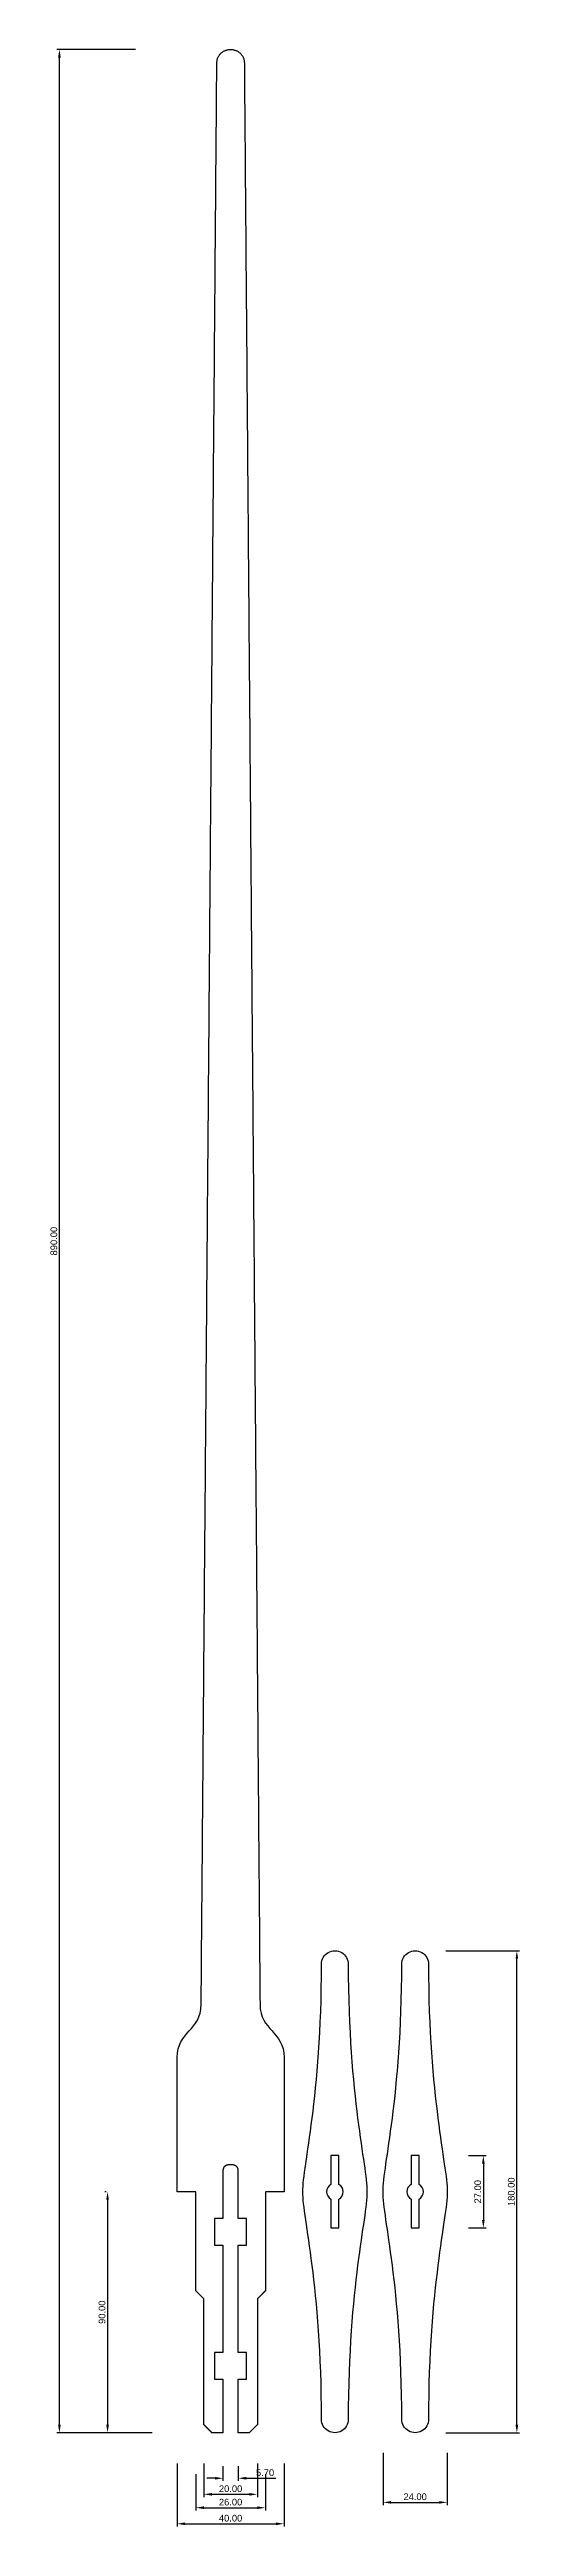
# Model space of a CAD drawing. Header units: millimetres. Extents: x -68 to 108, y -25 to 900.
import ezdxf

# ---------------------------------------------------------------- set-up
doc = ezdxf.new("R2010")
doc.units = ezdxf.units.MM
doc.layers.add('切割导出', color=150, linetype='Continuous', true_color=0x0079ff)
doc.styles.add('Arial Regular', font='arial.ttf')
doc.dimstyles.new('毫米(小)', dxfattribs={"dimtxt": 2.5, "dimasz": 3, "dimexe": 1, "dimexo": 0.5, "dimgap": 0.8, "dimtad": 1, "dimtoh": 1, "dimzin": 1, "dimdsep": 46, "dimtxsty": 'Arial Regular', "dimcen": 2.5, "dimadec": 1, "dimazin": 1, "dimtfac": 1, "dimtdec": 4, "dimtix": 1, "dimtofl": 0, "dimtmove": 1, "dimatfit": 3, "dimfxl": 1, "dimtolj": 1, "dimtzin": 1, "dimarcsym": 0})

# ---------------------------------------------------------------- blocks, each defined once
blk = doc.blocks.new('*D1')
at = {"layer": 'Defpoints', "color": 0}
for p in [(80.03, 190), (107.03, 190), (80.03, 10)]:
    blk.add_point(p, dxfattribs=at)
at = {"layer": '切割导出', "color": 0, "lineweight": -2}
for p, q in [((80.53, 190), (108.03, 190)), ((107.03, 13), (107.03, 187)), ((80.53, 10), (108.03, 10))]:
    blk.add_line(p, q, dxfattribs=at)
at = {"layer": '切割导出', "color": 0}
for points in [[(107.53, 187), (106.53, 187), (107.03, 190)], [(106.53, 13), (107.53, 13), (107.03, 10)]]:
    blk.add_solid(points, dxfattribs=at)
at = {"layer": '切割导出', "color": 0, "insert": (104.95, 100), "char_height": 2.5, "attachment_point": 5, "rotation": 90, "style": 'Arial Regular'}
blk.add_mtext('\\A1;180.00', dxfattribs=at)
blk = doc.blocks.new('*D2')
at = {"layer": 'Defpoints', "color": 0}
for p in [(57, 3), (81, 3), (81, -16)]:
    blk.add_point(p, dxfattribs=at)
at = {"layer": '切割导出', "color": 0, "lineweight": -2}
for p, q in [((57, 2.5), (57, -17)), ((81, 2.5), (81, -17)), ((60, -16), (78, -16))]:
    blk.add_line(p, q, dxfattribs=at)
at = {"layer": '切割导出', "color": 0}
for points in [[(60, -15.5), (60, -16.5), (57, -16)], [(78, -16.5), (78, -15.5), (81, -16)]]:
    blk.add_solid(points, dxfattribs=at)
at = {"layer": '切割导出', "color": 0, "insert": (69, -13.92375), "char_height": 2.5, "attachment_point": 5, "style": 'Arial Regular'}
blk.add_mtext('\\A1;24.00', dxfattribs=at)
blk = doc.blocks.new('*D3')
at = {"layer": 'Defpoints', "color": 0}
for p in [(88.5, 113.5), (88.5, 86.5), (94.5, 86.5)]:
    blk.add_point(p, dxfattribs=at)
at = {"layer": '切割导出', "color": 0, "lineweight": -2}
for p, q in [((89, 113.5), (95.5, 113.5)), ((94.5, 110.5), (94.5, 89.5)), ((89, 86.5), (95.5, 86.5))]:
    blk.add_line(p, q, dxfattribs=at)
at = {"layer": '切割导出', "color": 0}
for points in [[(95, 110.5), (94, 110.5), (94.5, 113.5)], [(94, 89.5), (95, 89.5), (94.5, 86.5)]]:
    blk.add_solid(points, dxfattribs=at)
at = {"layer": '切割导出', "color": 0, "insert": (92.42375, 100), "char_height": 2.5, "attachment_point": 5, "rotation": 90, "style": 'Arial Regular'}
blk.add_mtext('\\A1;27.00', dxfattribs=at)
blk = doc.blocks.new('*D4')
at = {"layer": 'Defpoints', "color": 0}
for p in [(-46, 100), (-46, 10), (-28.85, 10)]:
    blk.add_point(p, dxfattribs=at)
at = {"layer": '切割导出', "color": 0, "lineweight": -2}
for p, q in [((-46.5, 100), (-47, 100)), ((-46, 97), (-46, 13)), ((-29.35, 10), (-47, 10))]:
    blk.add_line(p, q, dxfattribs=at)
at = {"layer": '切割导出', "color": 0}
for points in [[(-45.5, 97), (-46.5, 97), (-46, 100)], [(-46.5, 13), (-45.5, 13), (-46, 10)]]:
    blk.add_solid(points, dxfattribs=at)
at = {"layer": '切割导出', "color": 0, "insert": (-48.07625, 55), "char_height": 2.5, "attachment_point": 5, "rotation": 90, "style": 'Arial Regular'}
blk.add_mtext('\\A1;90.00', dxfattribs=at)
blk = doc.blocks.new('*D5')
at = {"layer": 'Defpoints', "color": 0}
for p in [(-2.85, -2), (2.85, -2), (2.85, -7)]:
    blk.add_point(p, dxfattribs=at)
at = {"layer": '切割导出', "color": 0, "lineweight": -2}
for p, q in [((-5.85, -7), (-8.85, -7)), ((-2.85, -2.5), (-2.85, -8)), ((2.85, -2.5), (2.85, -8)), ((5.85, -7), (16.9275, -7))]:
    blk.add_line(p, q, dxfattribs=at)
at = {"layer": '切割导出', "color": 0}
for points in [[(-5.85, -7.5), (-5.85, -6.5), (-2.85, -7)], [(5.85, -6.5), (5.85, -7.5), (2.85, -7)]]:
    blk.add_solid(points, dxfattribs=at)
at = {"layer": '切割导出', "color": 0, "insert": (12.88875, -4.92375), "char_height": 2.5, "attachment_point": 5, "style": 'Arial Regular'}
blk.add_mtext('\\A1;5.70', dxfattribs=at)
blk = doc.blocks.new('*D6')
at = {"layer": 'Defpoints', "color": 0}
for p in [(-10, -1), (10, -1), (10, -13)]:
    blk.add_point(p, dxfattribs=at)
at = {"layer": '切割导出', "color": 0, "lineweight": -2}
for p, q in [((-10, -1.5), (-10, -14)), ((10, -1.5), (10, -14)), ((-7, -13), (7, -13))]:
    blk.add_line(p, q, dxfattribs=at)
at = {"layer": '切割导出', "color": 0}
for points in [[(-7, -12.5), (-7, -13.5), (-10, -13)], [(7, -13.5), (7, -12.5), (10, -13)]]:
    blk.add_solid(points, dxfattribs=at)
at = {"layer": '切割导出', "color": 0, "insert": (0, -10.92375), "char_height": 2.5, "attachment_point": 5, "style": 'Arial Regular'}
blk.add_mtext('\\A1;20.00', dxfattribs=at)
blk = doc.blocks.new('*D7')
at = {"layer": 'Defpoints', "color": 0}
for p in [(-13, -5), (13, -5), (13, -18)]:
    blk.add_point(p, dxfattribs=at)
at = {"layer": '切割导出', "color": 0, "lineweight": -2}
for p, q in [((-13, -5.5), (-13, -19)), ((13, -5.5), (13, -19)), ((-10, -18), (10, -18))]:
    blk.add_line(p, q, dxfattribs=at)
at = {"layer": '切割导出', "color": 0}
for points in [[(-10, -17.5), (-10, -18.5), (-13, -18)], [(10, -18.5), (10, -17.5), (13, -18)]]:
    blk.add_solid(points, dxfattribs=at)
at = {"layer": '切割导出', "color": 0, "insert": (0, -15.92375), "char_height": 2.5, "attachment_point": 5, "style": 'Arial Regular'}
blk.add_mtext('\\A1;26.00', dxfattribs=at)
blk = doc.blocks.new('*D8')
at = {"layer": 'Defpoints', "color": 0}
for p in [(-20, -1), (20, -1), (20, -24)]:
    blk.add_point(p, dxfattribs=at)
at = {"layer": '切割导出', "color": 0, "lineweight": -2}
for p, q in [((-20, -1.5), (-20, -25)), ((20, -1.5), (20, -25)), ((-17, -24), (17, -24))]:
    blk.add_line(p, q, dxfattribs=at)
at = {"layer": '切割导出', "color": 0}
for points in [[(-17, -23.5), (-17, -24.5), (-20, -24)], [(17, -24.5), (17, -23.5), (20, -24)]]:
    blk.add_solid(points, dxfattribs=at)
at = {"layer": '切割导出', "color": 0, "insert": (0, -21.92375), "char_height": 2.5, "attachment_point": 5, "style": 'Arial Regular'}
blk.add_mtext('\\A1;40.00', dxfattribs=at)
blk = doc.blocks.new('*D9')
at = {"layer": 'Defpoints', "color": 0}
for p in [(-64, 900), (-35, 900), (-38, 10)]:
    blk.add_point(p, dxfattribs=at)
at = {"layer": '切割导出', "color": 0, "lineweight": -2}
for p, q in [((-35.5, 900), (-65, 900)), ((-64, 13), (-64, 897)), ((-38.5, 10), (-65, 10))]:
    blk.add_line(p, q, dxfattribs=at)
at = {"layer": '切割导出', "color": 0}
for points in [[(-63.5, 897), (-64.5, 897), (-64, 900)], [(-64.5, 13), (-63.5, 13), (-64, 10)]]:
    blk.add_solid(points, dxfattribs=at)
at = {"layer": '切割导出', "color": 0, "insert": (-66.07625, 455), "char_height": 2.5, "attachment_point": 5, "rotation": 90, "style": 'Arial Regular'}
blk.add_mtext('\\A1;890.00', dxfattribs=at)

msp = doc.modelspace()

# ---------------------------------------------------------------- linework, layer by layer
at = {"layer": '切割导出'}
for p, q in [((34, 184.945), (34, 185)), ((64, 184.945), (64, 185)), ((34, 15), (34, 15.055)), ((64, 15), (64, 15.055))]:
    msp.add_line(p, q, dxfattribs=at)
for points in [[(40.5, 102.713), (40.5, 113.5), (37.5, 113.5), (37.5, 102.713)], [(70.5, 102.713), (70.5, 113.5), (67.5, 113.5), (67.5, 102.713)], [(37.5, 97.287), (37.5, 86.5), (40.5, 86.5), (40.5, 97.287)], [(67.5, 97.287), (67.5, 86.5), (70.5, 86.5), (70.5, 97.287)]]:
    msp.add_lwpolyline(points, dxfattribs=at)
at = {"layer": '切割导出', "extrusion": (0, 0, -1)}
for centre, start, end in [((-39, 185), 0.000886, 180.633584), ((-69, 185), 0.000886, 180.633584), ((-39, 15), 179.366416, 359.999114), ((-69, 15), 179.366416, 359.999114)]:
    msp.add_arc(centre, 5, start, end, dxfattribs=at)
at = {"layer": '切割导出'}
for centre, start, end in [((39, 100), 118.938528, 241.061472), ((39, 100), 298.938528, 61.061472), ((69, 100), 118.938528, 241.061472), ((69, 100), 298.938528, 61.061472)]:
    msp.add_arc(centre, 3.1, start, end, dxfattribs=at)
for points, weights in [([(-5.141, 895.141), (-5.004, 900), (-0.143, 900)], [1, 0.716982375037, 1]), ([(0.143, 900), (5.004, 900), (5.141, 895.141)], [1, 0.716982375037, 1]), ([(-0.85, 110), (-2.85, 110), (-2.85, 108)], [1, 0.707106781187, 1]), ([(2.85, 108), (2.85, 110), (0.85, 110)], [1, 0.707106781187, 1])]:
    msp.add_rational_spline(points, weights, degree=2, dxfattribs=at)
for points, degree in [([(-0.143, 900), (0, 900), (0.143, 900)], 2), ([(-11, 170), (-8.07, 532.57), (-5.141, 895.141)], 2), ([(5.141, 895.141), (8.07, 532.57), (11, 170)], 2), ([(27, 100), (27, 109.996), (33.995, 134.982), (34, 184.945)], 3), ([(44, 184.945), (44.005, 134.982), (51, 109.996), (51, 100)], 3), ([(57, 100), (57, 109.996), (63.995, 134.982), (64, 184.945)], 3), ([(74, 184.945), (74.005, 134.982), (81, 109.996), (81, 100)], 3), ([(-20, 150.117), (-19.93, 160), (-11.075, 160.039), (-11, 170)], 3), ([(11, 170), (11.075, 160.039), (19.93, 160), (20, 150.117)], 3), ([(-20, 100), (-20, 125.058), (-20, 150.117)], 2), ([(20, 150.117), (20, 125.058), (20, 100)], 2), ([(-2.85, 108), (-2.85, 99), (-2.85, 90)], 2), ([(0.85, 110), (0, 110), (-0.85, 110)], 2), ([(2.85, 90), (2.85, 99), (2.85, 108)], 2), ([(-13, 100), (-16.5, 100), (-20, 100)], 2), ([(-13, 63), (-13, 81.5), (-13, 100)], 2), ([(20, 100), (16.5, 100), (13, 100)], 2), ([(13, 100), (13, 81.5), (13, 63)], 2), ([(34, 15.055), (33.995, 65.018), (27, 90.004), (27, 100)], 3), ([(51, 100), (51, 90.004), (44.005, 65.018), (44, 15.055)], 3), ([(64, 15.055), (63.995, 65.018), (57, 90.004), (57, 100)], 3), ([(81, 100), (81, 90.004), (74.005, 65.018), (74, 15.055)], 3), ([(-2.85, 90), (-4.425, 90), (-6, 90)], 2), ([(-6, 90), (-6, 85), (-6, 80)], 2), ([(6, 90), (4.425, 90), (2.85, 90)], 2), ([(6, 80), (6, 85), (6, 90)], 2), ([(-6, 80), (-4.425, 80), (-2.85, 80)], 2), ([(-2.85, 80), (-2.85, 60), (-2.85, 40)], 2), ([(2.85, 40), (2.85, 60), (2.85, 80)], 2), ([(2.85, 80), (4.425, 80), (6, 80)], 2), ([(-10, 60), (-11.5, 61.5), (-13, 63)], 2), ([(-10, 13), (-10, 36.5), (-10, 60)], 2), ([(13, 63), (11.5, 61.5), (10, 60)], 2), ([(10, 60), (10, 36.5), (10, 13)], 2), ([(-2.85, 40), (-4.425, 40), (-6, 40)], 2), ([(-6, 40), (-6, 35), (-6, 30)], 2), ([(6, 40), (4.425, 40), (2.85, 40)], 2), ([(6, 30), (6, 35), (6, 40)], 2), ([(-6, 30), (-4.425, 30), (-2.85, 30)], 2), ([(-2.85, 30), (-2.85, 20), (-2.85, 10)], 2), ([(2.85, 10), (2.85, 20), (2.85, 30)], 2), ([(2.85, 30), (4.425, 30), (6, 30)], 2), ([(-7, 10), (-8.5, 11.5), (-10, 13)], 2), ([(-2.85, 10), (-4.925, 10), (-7, 10)], 2), ([(7, 10), (4.925, 10), (2.85, 10)], 2), ([(10, 13), (8.5, 11.5), (7, 10)], 2)]:
    msp.add_open_spline(points, degree=degree, dxfattribs=at)

# ---------------------------------------------------------------- dimensions: what is measured, and where the dimension line sits
for base, p1, p2, picture, middle in [((-64, 900), (-38, 10), (-35, 900), '*D9', (-66.076, 455)), ((107.028, 190), (80.028, 10), (80.028, 190), '*D1', (104.952, 100)), ((94.5, 86.5), (88.5, 113.5), (88.5, 86.5), '*D3', (92.424, 100)), ((-46, 10), (-46, 100), (-28.85, 10), '*D4', (-48.076, 55))]:
    dim = msp.add_linear_dim(base=base, p1=p1, p2=p2, angle=90, dimstyle='毫米(小)', override={"dimscale": 1, "dimtxt": 2.5, "dimasz": 3, "dimexe": 1, "dimexo": 0.5, "dimgap": 0.8, "dimtad": 1, "dimtih": 0, "dimtoh": 0, "dimdec": 2, "dimlfac": 1, "dimzin": 1, "dimtxsty": 'Arial Regular', "dimsah": 0, "dimcen": 2.5, "dimadec": 1, "dimazin": 1, "dimtix": 0, "dimtmove": 0, "dimtzin": 1}, dxfattribs=at)
    dim.commit()
    dim.dimension.update_dxf_attribs({"geometry": picture, "text_midpoint": middle})
for base, p1, p2, picture, middle in [((81, -16), (57, 3), (81, 3), '*D2', (69, -13.924)), ((20, -24), (-20, -1), (20, -1), '*D8', (0, -21.924)), ((13, -18), (-13, -5), (13, -5), '*D7', (0, -15.924)), ((10, -13), (-10, -1), (10, -1), '*D6', (0, -10.924)), ((2.85, -7), (-2.85, -2), (2.85, -2), '*D5', (12.889, -4.924))]:
    dim = msp.add_linear_dim(base=base, p1=p1, p2=p2, dimstyle='毫米(小)', override={"dimscale": 1, "dimtxt": 2.5, "dimasz": 3, "dimexe": 1, "dimexo": 0.5, "dimgap": 0.8, "dimtad": 1, "dimtih": 0, "dimtoh": 0, "dimdec": 2, "dimlfac": 1, "dimzin": 1, "dimtxsty": 'Arial Regular', "dimsah": 0, "dimcen": 2.5, "dimadec": 1, "dimazin": 1, "dimtix": 0, "dimtmove": 0, "dimtzin": 1}, dxfattribs=at)
    dim.commit()
    dim.dimension.update_dxf_attribs({"geometry": picture, "text_midpoint": middle})

doc.saveas('drawing.dxf')
